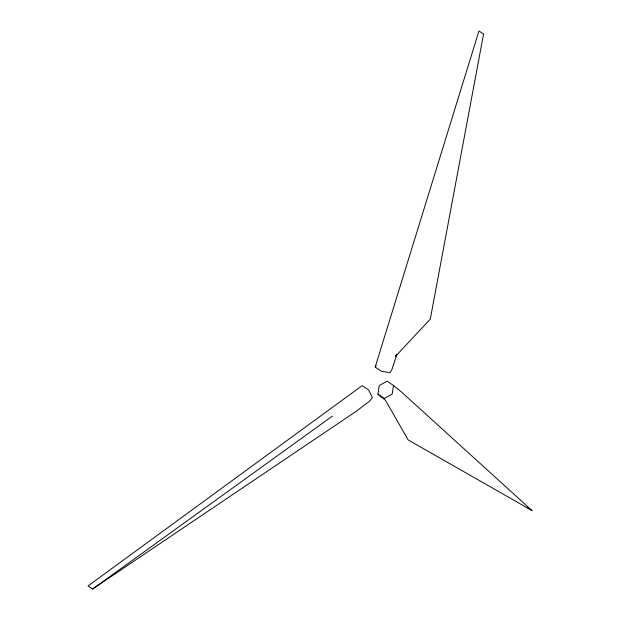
<?xml version="1.0" encoding="UTF-8"?>
<svg xmlns="http://www.w3.org/2000/svg" width="620" height="620" viewBox="0 0 620 620"><rect width="100%" height="100%" fill="white"/><g stroke="black" fill="none" stroke-linecap="round" stroke-linejoin="round"><path stroke-width="0.93" d="M377.929 394.149L379.262 385.531L387.05 381.199L393.506 385.477L401.101 391.67L531.968 510.539L408.123 439.921L385.516 400.342L377.929 394.149L384.385 398.428L392.173 394.095L393.506 385.477M396.924 354.4L391.894 369.551L389.996 372.604L381.641 371.38L375.185 367.102L478.958 31L483.569 34.061L430.288 319.091L395.32 356.562L396.746 354.268M375.185 367.102L376.131 365.575M92.644 589L356.787 410.905L369.698 401.055L372.364 397.637L368.575 389.933L362.119 385.656L88.032 585.939L92.644 589L332.374 416.097M527.357 507.486L531.968 510.539"/></g></svg>
